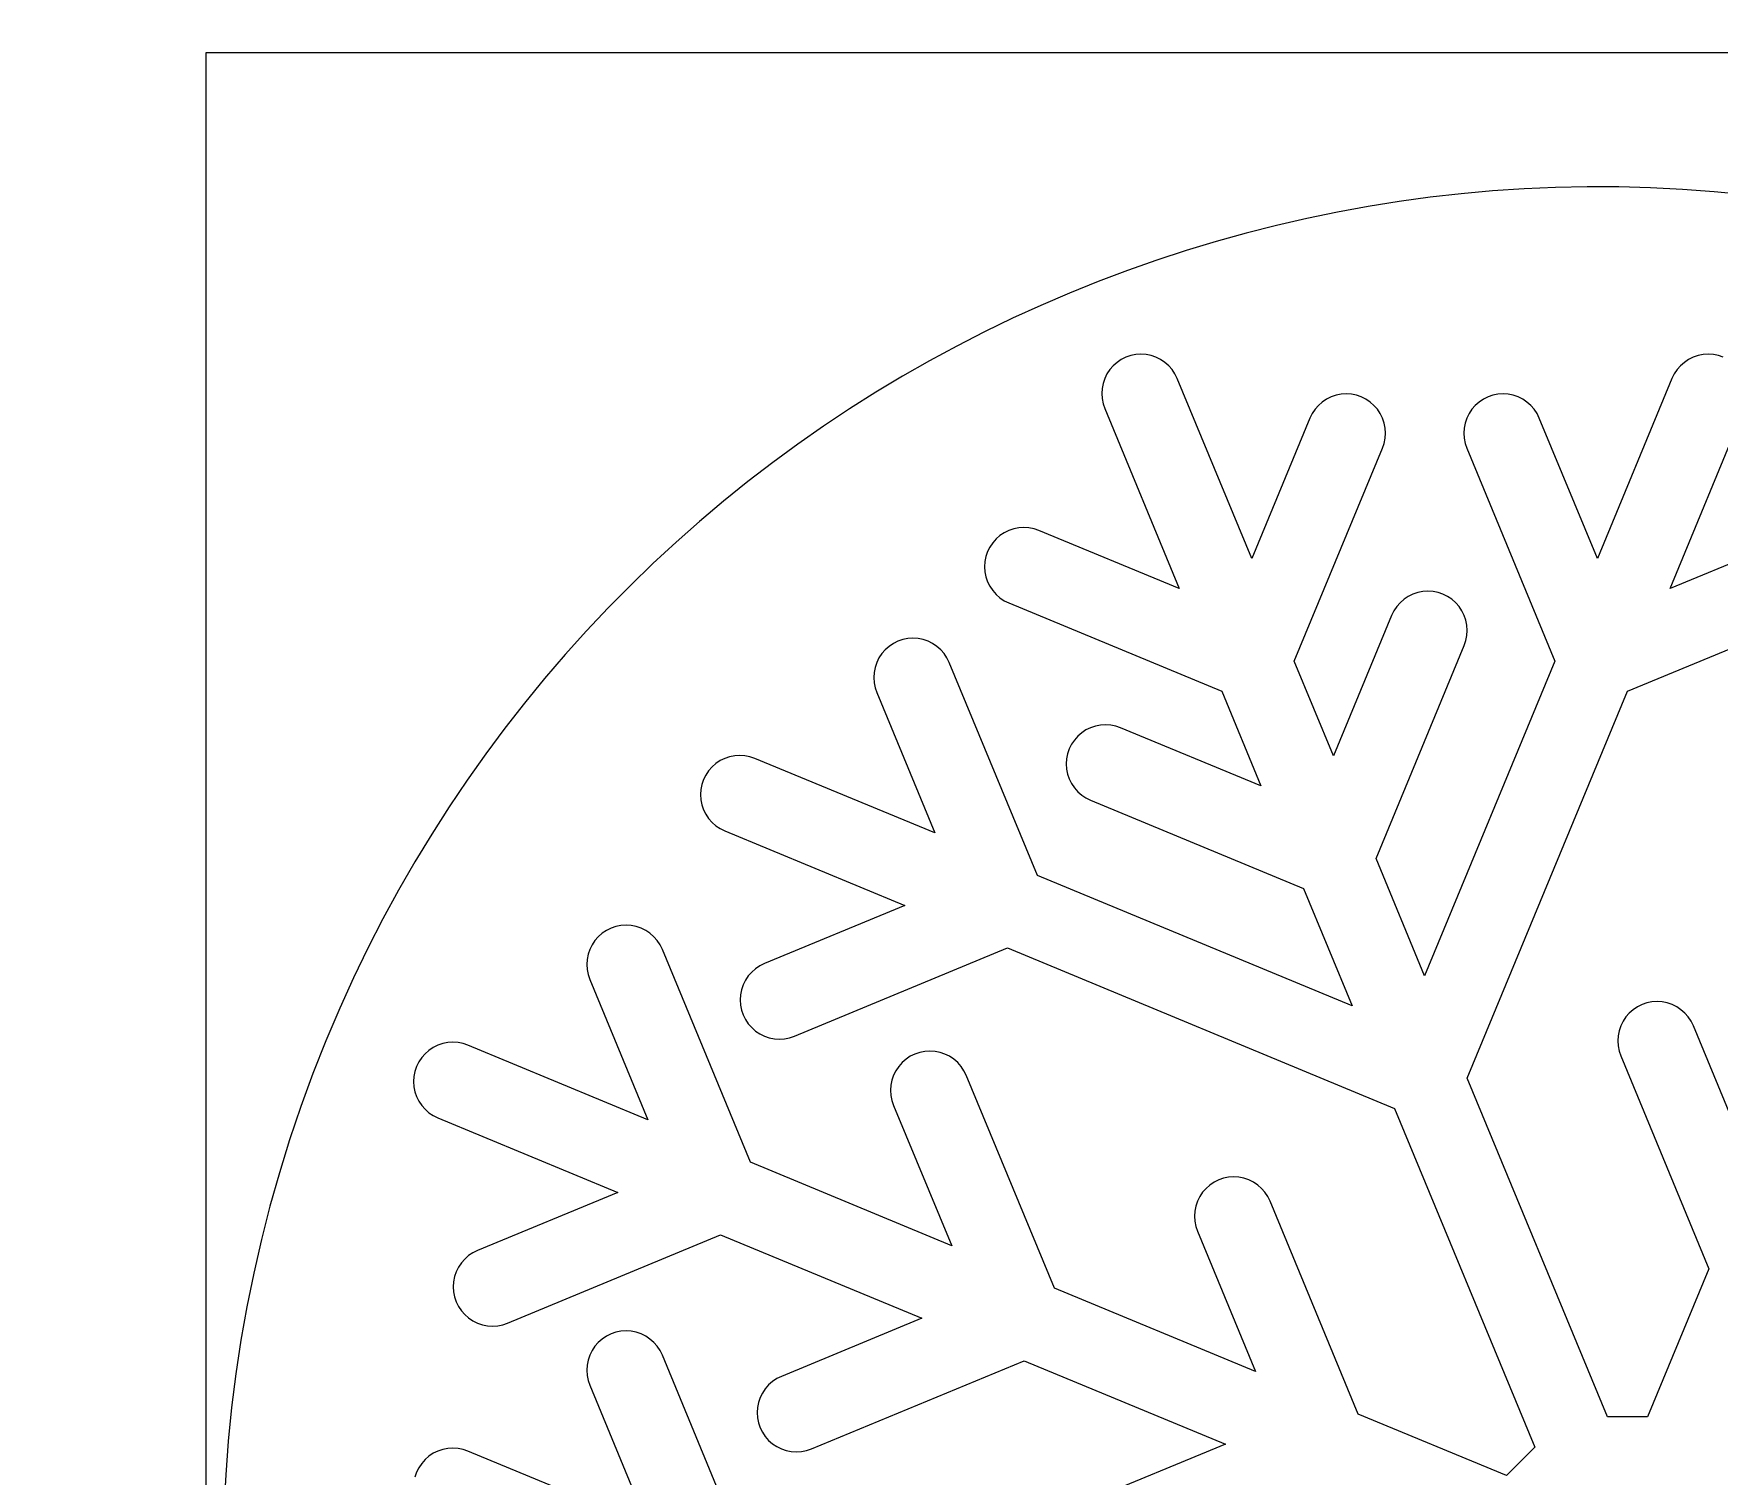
# Model space of a CAD drawing. Extents: x -10 to 300, y 40 to 641.
# Drawn here: x -10.1 to 90.5, y 554.8 to 641 of the extents above; entities that cross this region are included whole.
import ezdxf

# ---------------------------------------------------------------- set-up
doc = ezdxf.new("R2010")
doc.units = 0
doc.layers.add('Laag_1', color=7, linetype='CONTINUOUS')

msp = doc.modelspace()

# ---------------------------------------------------------------- linework, layer by layer
at = {"layer": 'Laag_1', "color": 1}
for p, q in [((0.160025, 639.840006), (299.83999, 639.840006)), ((0.160025, 40.160049), (0.160025, 639.840006)), ((54.320134, 621.131736), (54.117881, 620.901145)), ((54.550741, 621.334036), (54.320134, 621.131736)), ((54.805767, 621.504411), (54.550741, 621.334036)), ((55.080838, 621.640083), (54.805767, 621.504411)), ((55.37137, 621.738785), (55.080838, 621.640083)), ((55.672167, 621.79855), (55.37137, 621.738785)), ((55.978331, 621.818717), (55.672167, 621.79855)), ((56.284491, 621.79855), (55.978331, 621.818717)), ((56.58529, 621.738785), (56.284491, 621.79855)), ((56.87584, 621.640083), (56.58529, 621.738785)), ((57.15088, 621.504411), (56.87584, 621.640083)), ((57.405924, 621.334036), (57.15088, 621.504411)), ((57.636511, 621.131736), (57.405924, 621.334036)), ((57.838779, 620.901145), (57.636511, 621.131736)), ((88.1983, 621.131736), (87.996014, 620.901145)), ((88.428914, 621.334036), (88.1983, 621.131736)), ((88.683973, 621.504411), (88.428914, 621.334036)), ((88.959114, 621.640083), (88.683973, 621.504411)), ((89.249577, 621.738785), (88.959114, 621.640083)), ((89.550443, 621.79855), (89.249577, 621.738785)), ((89.856524, 621.818717), (89.550443, 621.79855)), ((90.162634, 621.79855), (89.856524, 621.818717)), ((90.463492, 621.738785), (90.162634, 621.79855)), ((90.753992, 621.640083), (90.463492, 621.738785)), ((53.713164, 620.080519), (53.653246, 619.779638)), ((53.811703, 620.370935), (53.713164, 620.080519)), ((53.947371, 620.646184), (53.811703, 620.370935)), ((54.117881, 620.901145), (53.947371, 620.646184)), ((58.009302, 620.646184), (57.838779, 620.901145)), ((58.144956, 620.370935), (58.009302, 620.646184)), ((62.596927, 609.622923), (58.144956, 620.370935)), ((87.689951, 620.370935), (83.237947, 609.622923)), ((87.825623, 620.646184), (87.689951, 620.370935)), ((87.996014, 620.901145), (87.825623, 620.646184)), ((53.653246, 619.779638), (53.633215, 619.47359)), ((53.633215, 619.47359), (53.653246, 619.167438)), ((53.653246, 619.167438), (53.713164, 618.866451)), ((67.062248, 619.136835), (66.80722, 618.966459)), ((67.337304, 619.272522), (67.062248, 619.136835)), ((67.627838, 619.371104), (67.337304, 619.272522)), ((67.928796, 619.430929), (67.627838, 619.371104)), ((68.234813, 619.450931), (67.928796, 619.430929)), ((68.540972, 619.430929), (68.234813, 619.450931)), ((68.841783, 619.371104), (68.540972, 619.430929)), ((69.132248, 619.272522), (68.841783, 619.371104)), ((69.407402, 619.136835), (69.132248, 619.272522)), ((69.662455, 618.966459), (69.407402, 619.136835)), ((76.427507, 619.136835), (76.172461, 618.966459)), ((76.702619, 619.272522), (76.427507, 619.136835)), ((76.993082, 619.371104), (76.702619, 619.272522)), ((77.293986, 619.430929), (76.993082, 619.371104)), ((77.600067, 619.450931), (77.293986, 619.430929)), ((77.906176, 619.430929), (77.600067, 619.450931)), ((78.207024, 619.371104), (77.906176, 619.430929)), ((78.497507, 619.272522), (78.207024, 619.371104)), ((78.772646, 619.136835), (78.497507, 619.272522)), ((79.027687, 618.966459), (78.772646, 619.136835)), ((53.713164, 618.866451), (53.811703, 618.576111)), ((53.811703, 618.576111), (58.26366, 607.827978)), ((66.203837, 618.278382), (66.068183, 618.003359)), ((66.374347, 618.533539), (66.203837, 618.278382)), ((66.576615, 618.764175), (66.374347, 618.533539)), ((66.80722, 618.966459), (66.576615, 618.764175)), ((69.893075, 618.764175), (69.662455, 618.966459)), ((70.095328, 618.533539), (69.893075, 618.764175)), ((70.265755, 618.278382), (70.095328, 618.533539)), ((70.401424, 618.003359), (70.265755, 618.278382)), ((75.569138, 618.278382), (75.433456, 618.003359)), ((75.739552, 618.533539), (75.569138, 618.278382)), ((75.941832, 618.764175), (75.739552, 618.533539)), ((76.172461, 618.966459), (75.941832, 618.764175)), ((79.25832, 618.764175), (79.027687, 618.966459)), ((79.460578, 618.533539), (79.25832, 618.764175)), ((79.630987, 618.278382), (79.460578, 618.533539)), ((79.766688, 618.003359), (79.630987, 618.278382)), ((87.571151, 607.827978), (92.023127, 618.576111)), ((66.068183, 618.003359), (62.596927, 609.622923)), ((70.500032, 617.712838), (70.401424, 618.003359)), ((70.559867, 617.412031), (70.500032, 617.712838)), ((70.579948, 617.105774), (70.559867, 617.412031)), ((70.559867, 616.799847), (70.579948, 617.105774)), ((75.275026, 617.412031), (75.254954, 617.105774)), ((75.254954, 617.105774), (75.275026, 616.799847)), ((75.334875, 617.712838), (75.275026, 617.412031)), ((75.433456, 618.003359), (75.334875, 617.712838)), ((83.237947, 609.622923), (79.766688, 618.003359)), ((65.135182, 603.494888), (70.401424, 616.208534)), ((70.401424, 616.208534), (70.500032, 616.499055)), ((70.500032, 616.499055), (70.559867, 616.799847)), ((75.275026, 616.799847), (75.334875, 616.499055)), ((75.334875, 616.499055), (75.433456, 616.208534)), ((75.433456, 616.208534), (80.699624, 603.494888)), ((47.813258, 611.163551), (47.558226, 610.993266)), ((48.088328, 611.299388), (47.813258, 611.163551)), ((48.378866, 611.397925), (48.088328, 611.299388)), ((48.679806, 611.45766), (48.378866, 611.397925)), ((48.985819, 611.477917), (48.679806, 611.45775)), ((49.291983, 611.45766), (48.985819, 611.477827)), ((49.59278, 611.397925), (49.291983, 611.45766)), ((49.883309, 611.299388), (49.59278, 611.397925)), ((58.26366, 607.827978), (49.883309, 611.299388)), ((95.951593, 611.299388), (87.571151, 607.827978)), ((46.819198, 610.03006), (46.720669, 609.739735)), ((46.954848, 610.305324), (46.819198, 610.03006)), ((47.125353, 610.560361), (46.954848, 610.305324)), ((47.327639, 610.790966), (47.125353, 610.560361)), ((47.558226, 610.993266), (47.327639, 610.790966)), ((46.660751, 609.438748), (46.640706, 609.13279)), ((46.640706, 609.13279), (46.660737, 608.826563)), ((46.720669, 609.739735), (46.660751, 609.438748)), ((46.660751, 608.826563), (46.720669, 608.525756)), ((46.720669, 608.525756), (46.819198, 608.235206)), ((46.819198, 608.235206), (46.954848, 607.960167)), ((46.954848, 607.960167), (47.125353, 607.70513)), ((47.125353, 607.70513), (47.327639, 607.474435)), ((47.327639, 607.474435), (47.558226, 607.272135)), ((47.558226, 607.272135), (47.813258, 607.10176)), ((47.813258, 607.10176), (48.088328, 606.966087)), ((71.456404, 606.983176), (71.254123, 606.752586)), ((71.68702, 607.185476), (71.456404, 606.983176)), ((71.942077, 607.355851), (71.68702, 607.185476)), ((72.217204, 607.491628), (71.942077, 607.355851)), ((72.507667, 607.590225), (72.217204, 607.491628)), ((72.808529, 607.65017), (72.507667, 607.590225)), ((73.114626, 607.670127), (72.808529, 607.65017)), ((73.420748, 607.65017), (73.114626, 607.670127)), ((73.721614, 607.590225), (73.420748, 607.65017)), ((74.012079, 607.491628), (73.721614, 607.590225)), ((74.28719, 607.355851), (74.012079, 607.491628)), ((74.54223, 607.185476), (74.28719, 607.355851)), ((74.772864, 606.983176), (74.54223, 607.185476)), ((74.975145, 606.752586), (74.772864, 606.983176)), ((48.088328, 606.966087), (60.802095, 601.699823)), ((70.948028, 606.222375), (67.476717, 597.841954)), ((71.08371, 606.497624), (70.948028, 606.222375)), ((71.254123, 606.752586), (71.08371, 606.497624)), ((75.145559, 606.497624), (74.975145, 606.752586)), ((75.281254, 606.222375), (75.145559, 606.497624)), ((75.379849, 605.931959), (75.281254, 606.222375)), ((85.032828, 601.699823), (97.746474, 606.966087)), ((75.439698, 605.631093), (75.379849, 605.931959)), ((75.379849, 604.718086), (75.439698, 605.018863)), ((75.459737, 605.325045), (75.439698, 605.631093)), ((75.439698, 605.018863), (75.459737, 605.325045)), ((40.705446, 604.16882), (40.50318, 603.938199)), ((40.936053, 604.370999), (40.705446, 604.16882)), ((41.191079, 604.541359), (40.936053, 604.370999)), ((41.46615, 604.677047), (41.191079, 604.541359)), ((41.756682, 604.775734), (41.46615, 604.677047)), ((42.057466, 604.835469), (41.756682, 604.775734)), ((42.363645, 604.855561), (42.057466, 604.835469)), ((42.669644, 604.835469), (42.363645, 604.855561)), ((42.970602, 604.775734), (42.669644, 604.835469)), ((43.260969, 604.677047), (42.970602, 604.775734)), ((43.536192, 604.541359), (43.260969, 604.677047)), ((43.791222, 604.370999), (43.536192, 604.541359)), ((44.021838, 604.16882), (43.791222, 604.370999)), ((44.224091, 603.938199), (44.021838, 604.16882)), ((70.015069, 591.713934), (75.281254, 604.427551)), ((75.281254, 604.427551), (75.379849, 604.718086)), ((40.098476, 603.117378), (40.038558, 602.816586)), ((40.197016, 603.407928), (40.098476, 603.117378)), ((40.33267, 603.682967), (40.197016, 603.407928)), ((40.50318, 603.938199), (40.33267, 603.682967)), ((44.394601, 603.682967), (44.224091, 603.938199)), ((44.530269, 603.407928), (44.394601, 603.682967)), ((49.796359, 590.694267), (44.530269, 603.407928)), ((67.476717, 597.841954), (65.135182, 603.494888)), ((80.699624, 603.494888), (72.917439, 584.706875)), ((40.038558, 602.816586), (40.018518, 602.510434)), ((40.018518, 602.510434), (40.038558, 602.204371)), ((40.038558, 602.204371), (40.098476, 601.9034)), ((40.098476, 601.9034), (40.197016, 601.613059)), ((40.197016, 601.613059), (43.668272, 593.232533)), ((60.802095, 601.699823), (63.143463, 596.04701)), ((75.455792, 578.57881), (85.032828, 601.699823)), ((52.207419, 599.009997), (52.005148, 598.779377)), ((52.438017, 599.212252), (52.207419, 599.009997)), ((52.693043, 599.382732), (52.438017, 599.212252)), ((52.968284, 599.51842), (52.693043, 599.382732)), ((53.258651, 599.616942), (52.968284, 599.51842)), ((53.5596, 599.676857), (53.258651, 599.616942)), ((53.865607, 599.696948), (53.5596, 599.676857)), ((54.171785, 599.676857), (53.865607, 599.696948)), ((54.472566, 599.616942), (54.171785, 599.676857)), ((54.763102, 599.51842), (54.472566, 599.616942)), ((63.143463, 596.04701), (54.763102, 599.51842)), ((51.600458, 597.958751), (51.540526, 597.657764)), ((51.698984, 598.249301), (51.600458, 597.958751)), ((51.834652, 598.52434), (51.698984, 598.249301)), ((52.005148, 598.779377), (51.834652, 598.52434)), ((30.162365, 596.945676), (29.991861, 596.690413)), ((30.364634, 597.176296), (30.162365, 596.945676)), ((30.595232, 597.378446), (30.364634, 597.176296)), ((30.850267, 597.548836), (30.595232, 597.378446)), ((31.125333, 597.684523), (30.850267, 597.548836)), ((31.415866, 597.78321), (31.125333, 597.684523)), ((31.716653, 597.84296), (31.415866, 597.78321)), ((32.022825, 597.863052), (31.716653, 597.84296)), ((32.328995, 597.84296), (32.022825, 597.863052)), ((32.629787, 597.78321), (32.328995, 597.84296)), ((32.920316, 597.684523), (32.629787, 597.78321)), ((43.668272, 593.232533), (32.920316, 597.684523)), ((51.540526, 597.657764), (51.520496, 597.351852)), ((51.520496, 597.351852), (51.540526, 597.045684)), ((51.540526, 597.045684), (51.600458, 596.744772)), ((29.757672, 596.124854), (29.697746, 595.824063)), ((29.856204, 596.415375), (29.757672, 596.124854)), ((29.991861, 596.690413), (29.856204, 596.415375)), ((51.600458, 596.744772), (51.698984, 596.454252)), ((51.698984, 596.454252), (51.834652, 596.179228)), ((51.834652, 596.179228), (52.005148, 595.924146)), ((52.005148, 595.924146), (52.207419, 595.693661)), ((29.697746, 595.824063), (29.677704, 595.517925)), ((29.677711, 595.517925), (29.697754, 595.211878)), ((29.697746, 595.211878), (29.757672, 594.910891)), ((29.757672, 594.910891), (29.856204, 594.620551)), ((52.207419, 595.693661), (52.438017, 595.491361)), ((52.438017, 595.491361), (52.693043, 595.320806)), ((52.693043, 595.320806), (52.968284, 595.185134)), ((52.968284, 595.185134), (65.681897, 589.919065)), ((29.856204, 594.620551), (29.991861, 594.345302)), ((29.991861, 594.345302), (30.162365, 594.09037)), ((30.162365, 594.09037), (30.364634, 593.859659)), ((30.364634, 593.859659), (30.595232, 593.657465)), ((30.595232, 593.657465), (30.850267, 593.487075)), ((30.850267, 593.487075), (31.125333, 593.351432)), ((31.125333, 593.351432), (41.873447, 588.899338)), ((72.917439, 584.706875), (70.015069, 591.713934)), ((68.584296, 582.912051), (49.796359, 590.694267)), ((65.681897, 589.919065), (68.584296, 582.912051)), ((41.873447, 588.899338), (33.492915, 585.428018)), ((23.571621, 587.034898), (23.369351, 586.804322)), ((23.802218, 587.237152), (23.571621, 587.034898)), ((24.057247, 587.407648), (23.802218, 587.237152)), ((24.332481, 587.543305), (24.057247, 587.407648)), ((24.622843, 587.641842), (24.332481, 587.543305)), ((24.923801, 587.701772), (24.622843, 587.641842)), ((25.229803, 587.721864), (24.923801, 587.701772)), ((25.535972, 587.701772), (25.229803, 587.721864)), ((25.836773, 587.641842), (25.535972, 587.701772)), ((26.127303, 587.543305), (25.836773, 587.641842)), ((26.402374, 587.407648), (26.127303, 587.543305)), ((26.657395, 587.237152), (26.402374, 587.407648)), ((26.888161, 587.034898), (26.657395, 587.237152)), ((27.090431, 586.804322), (26.888161, 587.034898)), ((22.964658, 585.983681), (22.904888, 585.682694)), ((23.063181, 586.274202), (22.964658, 585.983681)), ((23.199009, 586.549225), (23.063181, 586.274202)), ((23.369351, 586.804322), (23.199009, 586.549225)), ((27.260774, 586.549225), (27.090431, 586.804322)), ((27.39643, 586.274202), (27.260774, 586.549225)), ((32.662678, 573.56045), (27.39643, 586.274202)), ((35.287909, 581.094927), (48.001525, 586.360981)), ((48.001525, 586.360981), (71.122565, 576.784001)), ((22.88469, 585.376707), (22.904867, 585.070555)), ((22.904888, 585.682694), (22.884711, 585.376707)), ((22.904888, 585.070555), (22.964658, 584.769793)), ((32.732213, 584.919806), (32.529952, 584.689185)), ((32.962817, 585.121955), (32.732213, 584.919806)), ((33.217854, 585.29233), (32.962817, 585.121955)), ((33.492915, 585.428018), (33.217854, 585.29233)), ((22.964658, 584.769793), (23.063181, 584.479242)), ((23.063181, 584.479242), (26.5346, 576.098822)), ((32.125257, 583.868334), (32.065324, 583.567557)), ((32.22378, 584.158885), (32.125257, 583.868334)), ((32.359445, 584.433938), (32.22378, 584.158885)), ((32.529952, 584.689185), (32.359445, 584.433938)), ((32.065324, 583.567557), (32.04529, 583.261435)), ((32.045296, 583.261435), (32.065337, 582.955388)), ((32.065324, 582.955388), (32.125257, 582.654401)), ((85.62622, 582.846129), (85.371161, 582.675754)), ((85.901332, 582.981906), (85.62622, 582.846129)), ((86.191795, 583.080413), (85.901332, 582.981906)), ((86.492672, 583.140358), (86.191795, 583.080413)), ((86.79878, 583.16042), (86.492672, 583.140358)), ((87.10488, 583.140358), (86.79878, 583.16042)), ((87.405728, 583.080413), (87.10488, 583.140358)), ((87.696211, 582.981906), (87.405728, 583.080413)), ((87.971332, 582.846129), (87.696211, 582.981906)), ((88.226391, 582.675754), (87.971332, 582.846129)), ((32.125257, 582.654401), (32.22378, 582.364045)), ((32.22378, 582.364045), (32.359445, 582.088812)), ((32.359445, 582.088812), (32.529952, 581.833835)), ((32.529952, 581.833835), (32.732213, 581.603229)), ((84.767852, 581.987827), (84.632197, 581.712683)), ((84.938306, 582.242879), (84.767852, 581.987827)), ((85.140518, 582.473499), (84.938306, 582.242879)), ((85.371161, 582.675754), (85.140518, 582.473499)), ((88.457034, 582.473499), (88.226391, 582.675754)), ((88.659273, 582.242879), (88.457034, 582.473499)), ((88.8297, 581.987827), (88.659273, 582.242879)), ((88.965372, 581.712683), (88.8297, 581.987827)), ((32.732213, 581.603229), (32.962817, 581.40099)), ((32.962817, 581.40099), (33.217854, 581.230585)), ((33.217854, 581.230585), (33.492915, 581.094927)), ((33.492915, 581.094927), (33.78345, 580.99621)), ((33.78345, 580.99621), (34.084403, 580.93649)), ((34.084403, 580.93649), (34.390417, 580.916278)), ((34.390417, 580.916278), (34.696578, 580.93649)), ((34.696578, 580.93649), (34.997374, 580.99621)), ((34.997374, 580.99621), (35.287909, 581.094927)), ((84.47374, 581.121251), (84.453685, 580.815309)), ((84.453685, 580.815309), (84.47374, 580.509141)), ((84.533589, 581.422238), (84.47374, 581.121251)), ((84.632197, 581.712683), (84.533589, 581.422238)), ((92.436633, 573.332247), (88.965372, 581.712683)), ((13.028542, 579.811769), (12.858191, 579.556717)), ((13.230803, 580.042374), (13.028542, 579.811769)), ((13.461407, 580.244674), (13.230803, 580.042374)), ((13.716443, 580.415124), (13.461407, 580.244674)), ((13.991669, 580.550826), (13.716443, 580.415124)), ((14.282039, 580.649318), (13.991669, 580.550826)), ((14.582999, 580.709263), (14.282039, 580.649318)), ((14.888998, 580.72931), (14.582999, 580.709263)), ((15.19516, 580.709263), (14.888998, 580.72931)), ((15.49612, 580.649318), (15.19516, 580.709263)), ((15.78649, 580.550826), (15.49612, 580.649318)), ((26.5346, 576.098822), (15.78649, 580.550826)), ((42.202574, 579.89158), (41.947548, 579.721235)), ((42.477797, 580.027253), (42.202574, 579.89158)), ((42.768164, 580.125985), (42.477797, 580.027253)), ((43.069128, 580.185705), (42.768164, 580.125985)), ((43.375127, 580.205692), (43.069128, 580.185705)), ((43.6813, 580.185705), (43.375127, 580.205692)), ((43.982097, 580.125985), (43.6813, 580.185705)), ((44.27263, 580.027253), (43.982097, 580.125985)), ((44.547687, 579.89158), (44.27263, 580.027253)), ((44.802733, 579.721235), (44.547687, 579.89158)), ((84.47374, 580.509141), (84.533589, 580.208379)), ((84.533589, 580.208379), (84.632197, 579.917844)), ((84.632197, 579.917844), (89.898337, 567.204212)), ((12.623839, 578.991128), (12.564077, 578.690351)), ((12.722535, 579.281678), (12.623839, 578.991128)), ((12.858191, 579.556717), (12.722535, 579.281678)), ((41.34417, 579.033173), (41.208498, 578.758135)), ((41.514675, 579.28824), (41.34417, 579.033173)), ((41.716942, 579.518936), (41.514675, 579.28824)), ((41.947548, 579.721235), (41.716942, 579.518936)), ((45.033485, 579.518936), (44.802733, 579.721235)), ((45.235747, 579.28824), (45.033485, 579.518936)), ((45.406096, 579.033173), (45.235747, 579.28824)), ((45.541766, 578.758135), (45.406096, 579.033173)), ((12.543886, 578.384183), (12.564064, 578.078031)), ((12.564077, 578.690351), (12.5439, 578.384183)), ((12.564077, 578.078031), (12.623839, 577.777269)), ((12.623839, 577.777269), (12.722535, 577.486734)), ((41.05004, 578.166807), (41.030014, 577.860565)), ((41.030014, 577.860565), (41.05004, 577.554623)), ((41.109971, 578.467614), (41.05004, 578.166807)), ((41.208498, 578.758135), (41.109971, 578.467614)), ((50.808006, 566.044488), (45.541766, 578.758135)), ((83.834044, 558.351919), (75.455792, 578.57881)), ((12.722535, 577.486734), (12.858191, 577.21159)), ((12.858191, 577.21159), (13.028542, 576.956628)), ((13.028542, 576.956628), (13.230803, 576.726038)), ((41.05004, 577.554623), (41.109971, 577.253636)), ((41.109971, 577.253636), (41.208498, 576.96331)), ((41.208498, 576.96331), (44.679933, 568.582769)), ((71.122565, 576.784001), (79.50085, 556.556975)), ((13.230803, 576.726038), (13.461407, 576.523753)), ((13.461407, 576.523753), (13.716443, 576.353153)), ((13.716443, 576.353153), (13.991669, 576.217616)), ((13.991669, 576.217616), (24.739616, 571.765611)), ((44.679933, 568.582769), (32.662678, 573.56045)), ((24.739616, 571.765611), (16.359254, 568.294306)), ((59.659995, 571.772278), (59.489489, 571.517211)), ((59.862266, 572.002884), (59.659995, 571.772278)), ((60.092868, 572.205153), (59.862266, 572.002884)), ((60.347898, 572.375543), (60.092868, 572.205153)), ((60.62313, 572.511291), (60.347898, 572.375543)), ((60.913488, 572.609828), (60.62313, 572.511291)), ((61.214446, 572.669563), (60.913488, 572.609828)), ((61.520445, 572.689729), (61.214446, 572.669563)), ((61.826609, 572.669563), (61.520445, 572.689835)), ((62.127402, 572.609828), (61.826609, 572.669563)), ((62.417954, 572.511291), (62.127402, 572.609828)), ((62.693011, 572.375543), (62.417954, 572.511291)), ((62.948038, 572.205153), (62.693011, 572.375543)), ((63.178638, 572.002884), (62.948038, 572.205153)), ((63.380911, 571.772278), (63.178638, 572.002884)), ((63.551416, 571.517211), (63.380911, 571.772278)), ((59.255295, 570.951652), (59.195359, 570.650665)), ((59.353816, 571.242007), (59.255295, 570.951652)), ((59.489489, 571.517211), (59.353816, 571.242007)), ((63.687075, 571.242007), (63.551416, 571.517211)), ((68.953246, 558.528361), (63.687075, 571.242007)), ((59.195359, 570.650665), (59.175334, 570.344723)), ((59.175334, 570.344723), (59.195359, 570.038465)), ((59.195359, 570.038465), (59.255295, 569.737674)), ((59.255295, 569.737674), (59.353816, 569.447228)), ((18.154076, 563.96111), (30.867694, 569.227284)), ((30.867694, 569.227284), (42.884943, 564.249559)), ((59.353816, 569.447228), (62.825086, 561.066717)), ((15.598394, 567.785899), (15.396119, 567.555309)), ((15.82899, 567.988139), (15.598394, 567.785899)), ((16.08419, 568.158634), (15.82899, 567.988139)), ((16.359254, 568.294306), (16.08419, 568.158634)), ((14.99143, 566.734637), (14.931662, 566.433651)), ((15.09012, 567.025188), (14.99143, 566.734637)), ((15.225775, 567.300227), (15.09012, 567.025188)), ((15.396119, 567.555309), (15.225775, 567.300227)), ((89.898337, 567.204212), (86.231609, 558.351919)), ((14.931662, 566.433651), (14.911621, 566.127708)), ((14.911627, 566.127708), (14.931675, 565.821541)), ((14.931662, 565.821541), (14.99143, 565.520659)), ((62.825086, 561.066717), (50.808006, 566.044488)), ((14.99143, 565.520659), (15.09012, 565.230214)), ((15.09012, 565.230214), (15.225775, 564.955085)), ((15.225775, 564.955085), (15.396119, 564.700033)), ((15.396119, 564.700033), (15.598394, 564.469427)), ((15.598394, 564.469427), (15.82899, 564.267158)), ((15.82899, 564.267158), (16.08419, 564.096813)), ((16.08419, 564.096813), (16.359254, 563.96111)), ((16.359254, 563.96111), (16.649782, 563.862513)), ((16.649782, 563.862513), (16.950576, 563.802673)), ((16.950576, 563.802673), (17.25674, 563.782401)), ((17.25674, 563.782597), (17.562747, 563.802794)), ((17.562747, 563.802673), (17.863541, 563.862513)), ((17.863541, 563.862513), (18.154076, 563.96111)), ((42.884943, 564.249559), (34.504577, 560.778284)), ((23.571621, 562.804209), (23.369351, 562.573484)), ((23.802218, 563.006389), (23.571621, 562.804209)), ((24.057247, 563.176854), (23.802218, 563.006389)), ((24.332481, 563.312541), (24.057247, 563.176854)), ((24.622843, 563.411138), (24.332481, 563.312541)), ((24.923801, 563.470978), (24.622843, 563.411138)), ((25.229803, 563.491025), (24.923801, 563.470783)), ((25.535972, 563.470978), (25.229803, 563.49113)), ((25.836773, 563.411138), (25.535972, 563.470978)), ((26.127303, 563.312541), (25.836773, 563.411138)), ((26.402374, 563.176854), (26.127303, 563.312541)), ((26.657395, 563.006389), (26.402374, 563.176854)), ((26.888161, 562.804209), (26.657395, 563.006389)), ((27.090431, 562.573484), (26.888161, 562.804209)), ((22.964658, 561.752857), (22.904888, 561.452006)), ((23.063181, 562.043288), (22.964658, 561.752857)), ((23.199009, 562.318447), (23.063181, 562.043288)), ((23.369351, 562.573484), (23.199009, 562.318447)), ((27.260774, 562.318447), (27.090431, 562.573484)), ((27.39643, 562.043288), (27.260774, 562.318447)), ((32.662678, 549.329686), (27.39643, 562.043288)), ((36.299405, 556.445043), (49.013021, 561.711217)), ((49.013021, 561.711217), (61.030267, 556.733522)), ((22.88469, 561.145853), (22.904867, 560.839776)), ((22.904888, 561.452006), (22.884711, 561.145853)), ((22.904888, 560.839776), (22.964658, 560.538909)), ((34.504577, 560.778284), (34.229349, 560.642567)), ((22.964658, 560.538909), (23.063181, 560.248464)), ((23.063181, 560.248464), (26.5346, 551.867923)), ((33.371098, 559.784265), (33.235435, 559.509136)), ((33.541441, 560.039211), (33.371098, 559.784265)), ((33.743711, 560.269937), (33.541441, 560.039211)), ((33.97432, 560.472086), (33.743711, 560.269937)), ((34.229349, 560.642567), (33.97432, 560.472086)), ((33.076984, 558.917703), (33.056807, 558.611641)), ((33.136752, 559.2186), (33.076984, 558.917703)), ((33.235435, 559.509136), (33.136752, 559.2186)), ((33.056786, 558.611641), (33.076971, 558.305594)), ((33.076984, 558.305594), (33.136752, 558.004727)), ((33.136752, 558.004727), (33.235435, 557.714176)), ((33.235435, 557.714176), (33.371098, 557.439153)), ((77.805505, 554.861634), (68.953246, 558.528361)), ((86.231609, 558.351919), (83.834044, 558.351919)), ((33.371098, 557.439153), (33.541441, 557.183981)), ((33.541441, 557.183981), (33.743711, 556.953375)), ((33.743711, 556.953375), (33.97432, 556.751121)), ((33.97432, 556.751121), (34.229349, 556.580716)), ((61.030267, 556.733522), (52.649893, 553.262187)), ((13.230803, 555.811595), (13.028542, 555.58099)), ((13.461407, 556.013835), (13.230803, 555.811595)), ((13.716443, 556.18433), (13.461407, 556.013835)), ((13.991669, 556.320002), (13.716443, 556.18433)), ((14.282039, 556.41863), (13.991669, 556.320002)), ((14.582999, 556.478455), (14.282039, 556.41863)), ((14.888998, 556.498546), (14.582999, 556.478229)), ((15.19516, 556.478455), (14.888998, 556.498621)), ((15.49612, 556.41863), (15.19516, 556.478455)), ((15.78649, 556.320002), (15.49612, 556.41863)), ((26.5346, 551.867923), (15.78649, 556.320002)), ((34.229349, 556.580716), (34.504577, 556.445043)), ((34.504577, 556.445043), (34.794942, 556.346431)), ((34.794942, 556.346431), (35.0959, 556.286621)), ((35.0959, 556.286621), (35.401913, 556.266439)), ((35.401913, 556.266529), (35.708077, 556.286696)), ((35.708077, 556.286621), (36.008856, 556.346431)), ((36.008856, 556.346431), (36.299405, 556.445043)), ((79.50085, 556.556975), (77.805505, 554.861634)), ((12.722535, 555.050809), (12.623839, 554.760319)), ((12.858191, 555.325923), (12.722535, 555.050809)), ((13.028542, 555.58099), (12.858191, 555.325923))]:
    msp.add_line(p, q, dxfattribs=at)
for points in [[(109.210374, 627.624767), (68.995417, 640.96175), (25.231637, 621.543415), (8.135304, 582.77696)], [(8.135304, 582.77696), (-10.143793, 541.227212), (8.720668, 492.726363), (50.270305, 474.447163)]]:
    msp.add_open_spline(points, degree=3, dxfattribs=at)

doc.saveas('drawing.dxf')
